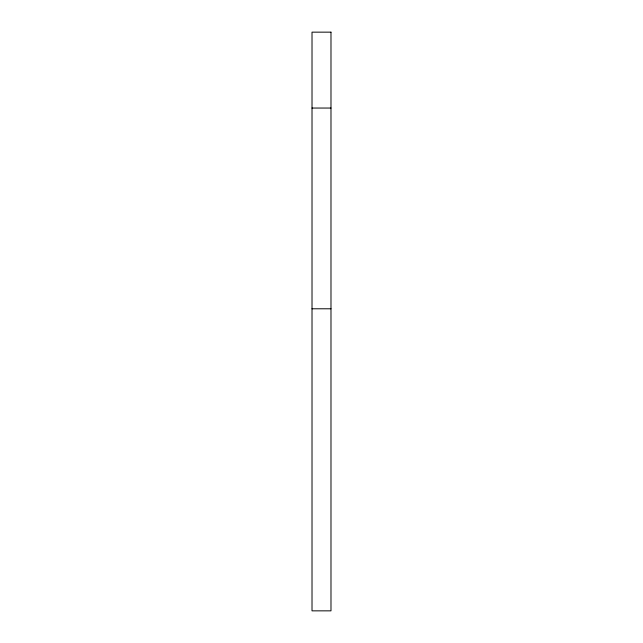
<?xml version="1.0" encoding="UTF-8"?>
<svg xmlns="http://www.w3.org/2000/svg" width="643" height="643" viewBox="0 0 643 643"><rect width="100%" height="100%" fill="white"/><g stroke="black" fill="none" stroke-linecap="round" stroke-linejoin="round"><path stroke-width="0.96" d="M312.016 108.048L330.984 108.048M312.016 308.785L330.984 308.785M330.984 32.15L312.016 32.15L312.016 610.85L330.984 610.85L330.984 32.15"/></g></svg>
